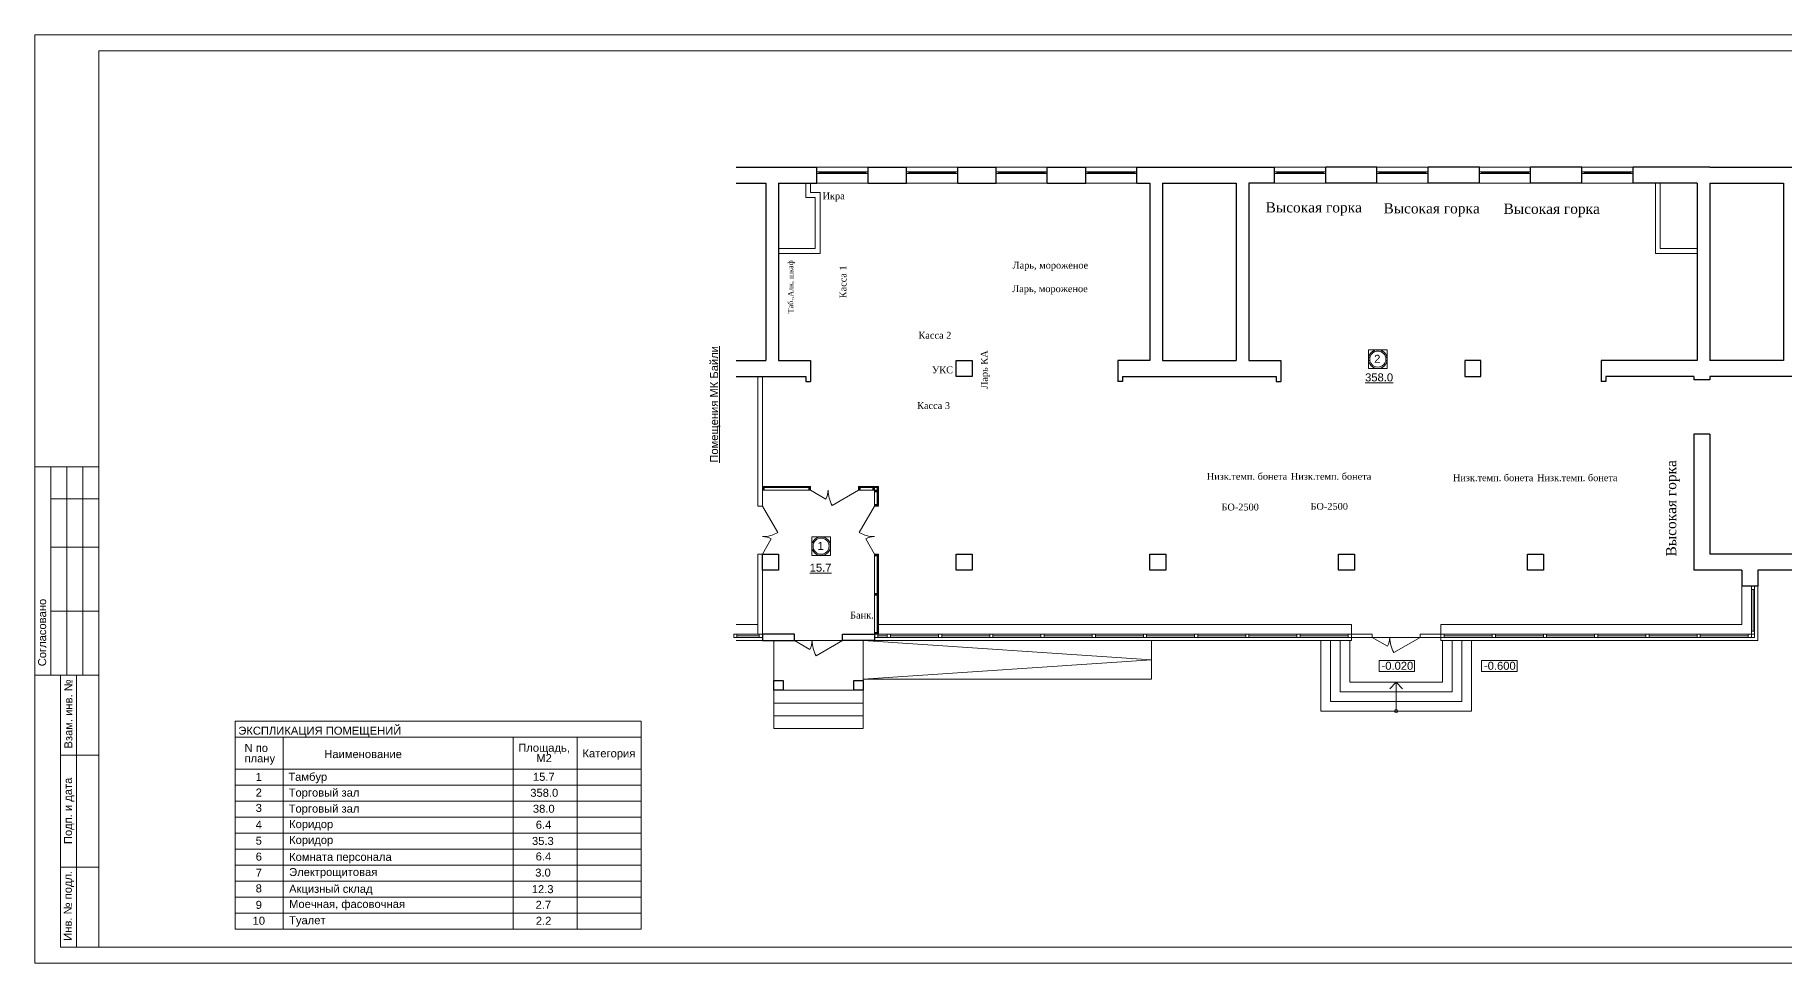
# Model space of a CAD drawing. Header units: metres. Extents: x 0 to 82, y 0 to 29.
# Drawn here: x 0 to 54.6, y 0 to 29 of the extents above; entities that cross this region are included whole.
import ezdxf
from ezdxf.enums import TextEntityAlignment as Align

# ---------------------------------------------------------------- set-up
doc = ezdxf.new("R2010")
doc.units = ezdxf.units.M
doc.header["$MEASUREMENT"] = 0
for name, color, linetype, lineweight in [('_ЭСМ', 50, 'Continuous', 30), ('Level 50', 7, 'Continuous', 0), ('Level 63', 7, 'Continuous', 0)]:
    doc.layers.add(name, color=color, linetype=linetype, lineweight=lineweight)
doc.layers.add('YOLO_FRAME', color=1, linetype='Continuous')
doc.layers.add('YOLO_TABLE', color=1, linetype='Continuous')
doc.styles.get("Standard").update_dxf_attribs({"font": 'times.ttf'})
doc.styles.add('Style-Arial', font='arial.ttf')

# ---------------------------------------------------------------- blocks, each defined once
blk = doc.blocks.new('*U719')
at = {"color": 7, "linetype": 'Continuous', "lineweight": 13}
blk.add_line((0, 0.06), (0, -0.06), dxfattribs=at)
at = {"color": 7, "linetype": 'Continuous', "lineweight": 13, "extrusion": (0, 0, -1), "flags": 128}
for points in [[(0.025, 0.06), (-0.025, 0.06), (-0.025, -0.01), (0.025, -0.01), (0.025, 0.06)], [(0.025, -0.05), (-0.025, -0.05), (-0.025, -0.06), (0.025, -0.06), (0.025, -0.05)]]:
    blk.add_lwpolyline(points, close=True, dxfattribs=at)
for points in [[(0.015, -0.025), (0.025, -0.025), (0.025, -0.01), (-0.025, -0.01), (-0.025, -0.025), (-0.015, -0.025)], [(-0.015, -0.025), (-0.015, -0.05), (0.015, -0.05), (0.015, -0.025)]]:
    blk.add_lwpolyline(points, dxfattribs=at)
blk = doc.blocks.new('*U737')
at = {"color": 7, "linetype": 'Continuous', "lineweight": 13}
for radius in [0.291, 0.252]:
    blk.add_circle((0, 0), radius, dxfattribs=at)
at = {"color": 7, "linetype": 'Continuous', "lineweight": 13, "style": 'Style-Arial'}
blk.add_text('2', height=0.25, dxfattribs=at).set_placement((-0.113, 0.133), align=Align.TOP_LEFT)

msp = doc.modelspace()

# ---------------------------------------------------------------- linework, layer by layer
at = {"lineweight": 30}
for p, q in [((21.911, 24.874), (24.431, 24.874)), ((24.431, 24.374), (24.431, 24.874)), ((26.031, 24.374), (26.031, 24.874)), ((27.231, 24.374), (27.231, 24.874)), ((28.831, 24.374), (28.831, 24.874)), ((30.031, 24.374), (30.031, 24.874)), ((31.631, 24.374), (31.631, 24.874)), ((32.831, 24.374), (32.831, 24.874)), ((34.431, 24.374), (34.431, 24.874)), ((34.431, 24.874), (38.731, 24.874)), ((38.731, 24.374), (38.731, 24.874)), ((40.331, 24.374), (40.331, 24.874)), ((41.931, 24.374), (41.931, 24.874)), ((43.531, 24.374), (43.531, 24.874)), ((45.131, 24.374), (45.131, 24.874)), ((46.731, 24.374), (46.731, 24.874)), ((48.331, 24.374), (48.331, 24.874)), ((52.331, 24.874), (49.931, 24.874)), ((49.931, 24.374), (49.931, 24.874)), ((21.911, 24.374), (22.831, 24.374)), ((22.831, 24.374), (22.831, 18.824)), ((23.231, 24.374), (23.231, 18.824)), ((23.231, 24.374), (24.431, 24.374)), ((34.431, 24.374), (34.831, 24.374)), ((35.231, 24.374), (35.231, 18.824)), ((35.231, 24.374), (37.531, 24.374)), ((37.531, 24.374), (37.531, 18.824)), ((37.931, 24.374), (37.931, 18.824)), ((38.731, 24.374), (37.931, 24.374)), ((51.931, 24.374), (49.931, 24.374)), ((51.931, 24.374), (51.931, 18.824)), ((52.331, 24.374), (52.331, 18.824)), ((54.631, 24.374), (54.631, 18.824)), ((54.631, 18.824), (52.331, 18.824)), ((51.831, 18.324), (51.831, 18.224)), ((52.331, 18.324), (52.331, 18.224)), ((59.881, 18.324), (52.331, 18.324)), ((51.831, 16.524), (51.831, 12.274)), ((52.331, 16.524), (52.331, 12.774)), ((55.331, 12.774), (52.331, 12.774)), ((53.331, 12.274), (51.831, 12.274)), ((55.331, 12.274), (53.831, 12.274)), ((53.831, 12.274), (53.831, 11.774))]:
    msp.add_line(p, q, dxfattribs=at)
at = {"color": 7, "linetype": 'Continuous', "lineweight": 0}
for p, q in [((24.501, 24.699), (25.961, 24.699)), ((27.301, 24.699), (28.761, 24.699)), ((30.101, 24.699), (31.561, 24.699)), ((32.901, 24.699), (34.361, 24.699)), ((40.261, 24.699), (38.801, 24.699)), ((43.461, 24.699), (42.001, 24.699)), ((46.661, 24.699), (45.201, 24.699)), ((49.861, 24.699), (48.401, 24.699)), ((53.331, 11.774), (53.331, 10.574)), ((53.831, 11.774), (53.831, 10.074)), ((21.911, 10.574), (22.581, 10.574)), ((22.731, 10.574), (22.731, 10.074)), ((26.231, 10.574), (26.231, 10.074)), ((26.351, 10.574), (41.131, 10.574)), ((41.131, 10.574), (41.131, 10.074)), ((43.931, 10.574), (53.331, 10.574)), ((43.931, 10.574), (43.931, 10.074)), ((21.911, 10.074), (22.731, 10.074)), ((22.731, 10.074), (26.231, 10.074)), ((26.231, 10.074), (41.131, 10.074)), ((40.481, 10.074), (40.481, 8.174)), ((40.781, 10.074), (40.781, 8.474)), ((41.781, 10.174), (43.281, 10.174)), ((43.931, 10.074), (53.831, 10.074)), ((44.281, 10.074), (44.281, 8.474)), ((44.581, 10.074), (44.581, 8.174)), ((44.281, 8.474), (40.781, 8.474)), ((23.081, 8.124), (25.881, 8.124)), ((23.081, 7.724), (25.881, 7.724)), ((44.581, 8.174), (40.481, 8.174)), ((6.255, 5.556), (18.939, 5.556)), ((6.255, 5.056), (18.939, 5.056)), ((6.255, 4.556), (18.939, 4.556)), ((6.255, 4.056), (18.939, 4.056)), ((6.255, 3.556), (18.939, 3.556)), ((6.255, 3.056), (18.939, 3.056)), ((6.255, 2.556), (18.939, 2.556)), ((6.255, 2.056), (18.939, 2.056)), ((6.255, 1.556), (18.939, 1.556))]:
    msp.add_line(p, q, dxfattribs=at)
at = {"color": 7, "linetype": 'Continuous', "lineweight": 30}
for p, q in [((26.031, 24.874), (27.231, 24.874)), ((28.831, 24.874), (30.031, 24.874)), ((31.631, 24.874), (32.831, 24.874)), ((41.931, 24.874), (40.331, 24.874)), ((45.131, 24.874), (43.531, 24.874)), ((48.331, 24.874), (46.731, 24.874)), ((52.331, 24.874), (55.331, 24.874)), ((26.031, 24.374), (27.231, 24.374)), ((28.831, 24.374), (30.031, 24.374)), ((31.631, 24.374), (32.831, 24.374)), ((34.831, 24.374), (34.831, 18.824)), ((41.931, 24.374), (40.331, 24.374)), ((45.131, 24.374), (43.531, 24.374)), ((48.331, 24.374), (46.731, 24.374)), ((52.331, 24.374), (54.631, 24.374)), ((21.911, 18.824), (22.831, 18.824)), ((23.231, 18.824), (24.231, 18.824)), ((24.231, 18.824), (24.231, 18.174)), ((34.831, 18.824), (33.831, 18.824)), ((33.831, 18.824), (33.831, 18.174)), ((35.231, 18.824), (37.531, 18.824)), ((37.931, 18.824), (38.931, 18.824)), ((38.931, 18.824), (38.931, 18.174)), ((51.931, 18.824), (48.931, 18.824)), ((48.931, 18.824), (48.931, 18.174)), ((21.911, 18.324), (24.081, 18.324)), ((24.081, 18.324), (24.081, 18.174)), ((24.081, 18.174), (24.231, 18.174)), ((33.981, 18.174), (33.831, 18.174)), ((33.981, 18.324), (38.781, 18.324)), ((33.981, 18.324), (33.981, 18.174)), ((38.781, 18.324), (38.781, 18.174)), ((38.781, 18.174), (38.931, 18.174)), ((49.081, 18.174), (48.931, 18.174)), ((51.831, 18.324), (49.081, 18.324)), ((49.081, 18.324), (49.081, 18.174)), ((52.331, 18.224), (51.831, 18.224)), ((52.331, 16.524), (51.831, 16.524)), ((53.331, 12.274), (53.331, 11.774)), ((53.831, 11.774), (53.331, 11.774))]:
    msp.add_line(p, q, dxfattribs=at)
at = {"color": 7, "linetype": 'Continuous', "lineweight": 13}
for p, q in [((24.081, 23.924), (24.081, 24.374)), ((24.231, 24.074), (24.231, 24.374)), ((24.231, 24.074), (24.531, 24.074)), ((24.531, 22.174), (24.531, 24.074)), ((50.631, 24.374), (50.631, 22.174)), ((50.781, 24.374), (50.781, 22.324)), ((24.081, 23.924), (24.381, 23.924)), ((24.381, 22.324), (24.381, 23.924)), ((23.231, 22.324), (24.381, 22.324)), ((23.231, 22.174), (24.531, 22.174)), ((51.931, 22.174), (50.631, 22.174)), ((51.931, 22.324), (50.781, 22.324)), ((22.581, 14.274), (22.581, 18.324)), ((22.731, 14.274), (22.731, 18.324)), ((22.731, 14.274), (22.581, 14.274)), ((22.581, 10.274), (22.581, 12.774)), ((22.731, 12.774), (22.581, 12.774)), ((22.731, 10.274), (22.731, 12.774)), ((53.631, 11.774), (53.631, 10.274)), ((53.681, 11.674), (53.681, 10.374)), ((53.731, 11.774), (53.731, 10.174)), ((21.931, 10.274), (22.731, 10.274)), ((22.631, 10.224), (21.931, 10.224)), ((22.731, 10.174), (21.931, 10.174)), ((23.081, 10.074), (23.081, 7.324)), ((24.208, 9.799), (23.731, 10.074)), ((24.409, 9.599), (25.231, 10.074)), ((25.881, 10.074), (25.881, 7.324)), ((34.881, 10.074), (25.881, 10.074)), ((26.331, 10.274), (26.631, 10.274)), ((26.631, 10.224), (26.331, 10.224)), ((26.631, 10.174), (26.331, 10.174)), ((26.731, 10.274), (41.131, 10.274)), ((28.231, 10.224), (26.731, 10.224)), ((41.131, 10.174), (26.731, 10.174)), ((29.831, 10.224), (28.331, 10.224)), ((31.431, 10.224), (29.931, 10.224)), ((33.031, 10.224), (31.531, 10.224)), ((34.631, 10.224), (33.131, 10.224)), ((36.231, 10.224), (34.731, 10.224)), ((34.881, 10.074), (34.881, 8.874)), ((37.831, 10.224), (36.331, 10.224)), ((39.431, 10.224), (37.931, 10.224)), ((41.031, 10.224), (39.531, 10.224)), ((40.181, 10.074), (40.181, 7.874)), ((41.081, 10.074), (41.081, 8.774)), ((41.781, 10.274), (41.131, 10.274)), ((41.781, 10.174), (41.131, 10.174)), ((41.781, 10.274), (41.781, 10.174)), ((43.281, 10.274), (43.931, 10.274)), ((43.281, 10.274), (43.281, 10.174)), ((43.281, 10.174), (53.731, 10.174)), ((53.531, 10.274), (43.931, 10.274)), ((43.981, 10.074), (43.981, 8.774)), ((44.031, 10.224), (45.531, 10.224)), ((44.881, 10.074), (44.881, 7.874)), ((45.631, 10.224), (47.131, 10.224)), ((47.231, 10.224), (48.731, 10.224)), ((48.831, 10.224), (50.331, 10.224)), ((50.431, 10.224), (51.931, 10.224)), ((52.031, 10.224), (53.531, 10.224)), ((34.881, 8.874), (25.881, 8.874)), ((43.981, 8.774), (41.081, 8.774)), ((42.329, 8.572), (42.531, 8.774)), ((42.531, 8.774), (42.531, 7.874)), ((42.733, 8.572), (42.531, 8.774)), ((23.081, 8.524), (25.881, 8.524)), ((44.881, 7.874), (40.181, 7.874)), ((23.081, 7.324), (25.881, 7.324)), ((6.255, 7.056), (18.939, 7.056)), ((6.255, 7.056), (6.255, 1.056)), ((7.755, 7.056), (7.755, 1.056)), ((14.939, 7.056), (14.939, 1.056)), ((16.939, 7.056), (16.939, 1.056)), ((18.939, 7.056), (18.939, 1.056)), ((18.939, 7.056), (18.939, 1.056)), ((6.255, 6.056), (18.939, 6.056)), ((6.255, 1.056), (18.939, 1.056))]:
    msp.add_line(p, q, dxfattribs=at)
at = {"color": 7, "lineweight": 13}
for p, q in [((24.708, 14.499), (24.231, 14.774)), ((24.909, 14.299), (25.731, 14.774)), ((23.206, 13.452), (22.731, 14.274)), ((25.756, 13.452), (26.231, 14.274)), ((23.006, 13.251), (22.731, 12.774)), ((25.956, 13.251), (26.231, 12.774)), ((42.258, 9.899), (41.781, 10.174)), ((42.459, 9.699), (43.281, 10.174))]:
    msp.add_line(p, q, dxfattribs=at)
at = {"color": 7, "linetype": 'Continuous', "lineweight": 0, "flags": 128}
for points in [[(24.431, 24.374), (26.031, 24.374), (26.031, 24.874), (24.431, 24.874), (24.431, 24.374)], [(24.431, 24.674), (26.031, 24.674), (26.031, 24.724), (24.431, 24.724), (24.431, 24.674)], [(27.231, 24.374), (28.831, 24.374), (28.831, 24.874), (27.231, 24.874), (27.231, 24.374)], [(27.231, 24.674), (28.831, 24.674), (28.831, 24.724), (27.231, 24.724), (27.231, 24.674)], [(30.031, 24.374), (31.631, 24.374), (31.631, 24.874), (30.031, 24.874), (30.031, 24.374)], [(30.031, 24.674), (31.631, 24.674), (31.631, 24.724), (30.031, 24.724), (30.031, 24.674)], [(32.831, 24.374), (34.431, 24.374), (34.431, 24.874), (32.831, 24.874), (32.831, 24.374)], [(32.831, 24.674), (34.431, 24.674), (34.431, 24.724), (32.831, 24.724), (32.831, 24.674)], [(40.331, 24.374), (38.731, 24.374), (38.731, 24.874), (40.331, 24.874), (40.331, 24.374)], [(40.331, 24.674), (38.731, 24.674), (38.731, 24.724), (40.331, 24.724), (40.331, 24.674)], [(43.531, 24.374), (41.931, 24.374), (41.931, 24.874), (43.531, 24.874), (43.531, 24.374)], [(43.531, 24.674), (41.931, 24.674), (41.931, 24.724), (43.531, 24.724), (43.531, 24.674)], [(46.731, 24.374), (45.131, 24.374), (45.131, 24.874), (46.731, 24.874), (46.731, 24.374)], [(46.731, 24.674), (45.131, 24.674), (45.131, 24.724), (46.731, 24.724), (46.731, 24.674)], [(49.931, 24.374), (48.331, 24.374), (48.331, 24.874), (49.931, 24.874), (49.931, 24.374)], [(49.931, 24.674), (48.331, 24.674), (48.331, 24.724), (49.931, 24.724), (49.931, 24.674)], [(22.731, 14.894), (22.731, 14.774), (24.231, 14.774), (24.231, 14.894), (22.731, 14.894)], [(26.351, 12.774), (26.231, 12.774), (26.231, 10.274), (26.351, 10.274), (26.351, 12.774)], [(41.781, 10.274), (41.781, 10.274), (41.781, 10.174), (41.781, 10.174), (41.781, 10.274)], [(43.281, 10.274), (43.281, 10.274), (43.281, 10.174), (43.281, 10.174), (43.281, 10.274)]]:
    msp.add_lwpolyline(points, close=True, dxfattribs=at)
at = {"color": 7, "linetype": 'Continuous', "lineweight": 13, "flags": 128}
for points in [[(24.431, 24.674), (24.501, 24.674), (24.501, 24.724), (24.431, 24.724), (24.431, 24.674)], [(25.961, 24.674), (26.031, 24.674), (26.031, 24.724), (25.961, 24.724), (25.961, 24.674)], [(27.231, 24.674), (27.301, 24.674), (27.301, 24.724), (27.231, 24.724), (27.231, 24.674)], [(28.761, 24.674), (28.831, 24.674), (28.831, 24.724), (28.761, 24.724), (28.761, 24.674)], [(30.031, 24.674), (30.101, 24.674), (30.101, 24.724), (30.031, 24.724), (30.031, 24.674)], [(31.561, 24.674), (31.631, 24.674), (31.631, 24.724), (31.561, 24.724), (31.561, 24.674)], [(32.831, 24.674), (32.901, 24.674), (32.901, 24.724), (32.831, 24.724), (32.831, 24.674)], [(34.361, 24.674), (34.431, 24.674), (34.431, 24.724), (34.361, 24.724), (34.361, 24.674)], [(38.801, 24.674), (38.731, 24.674), (38.731, 24.724), (38.801, 24.724), (38.801, 24.674)], [(40.331, 24.674), (40.261, 24.674), (40.261, 24.724), (40.331, 24.724), (40.331, 24.674)], [(42.001, 24.674), (41.931, 24.674), (41.931, 24.724), (42.001, 24.724), (42.001, 24.674)], [(43.531, 24.674), (43.461, 24.674), (43.461, 24.724), (43.531, 24.724), (43.531, 24.674)], [(45.201, 24.674), (45.131, 24.674), (45.131, 24.724), (45.201, 24.724), (45.201, 24.674)], [(46.731, 24.674), (46.661, 24.674), (46.661, 24.724), (46.731, 24.724), (46.731, 24.674)], [(48.401, 24.674), (48.331, 24.674), (48.331, 24.724), (48.401, 24.724), (48.401, 24.674)], [(49.931, 24.674), (49.861, 24.674), (49.861, 24.724), (49.931, 24.724), (49.931, 24.674)], [(24.191, 14.884), (24.191, 14.859), (22.771, 14.859), (22.771, 14.884), (24.191, 14.884)], [(26.191, 14.884), (26.191, 14.859), (25.771, 14.859), (25.771, 14.884), (26.191, 14.884)], [(26.341, 14.314), (26.316, 14.314), (26.316, 14.734), (26.341, 14.734), (26.341, 14.314)], [(26.341, 12.734), (26.316, 12.734), (26.316, 10.314), (26.341, 10.314), (26.341, 12.734)], [(53.631, 11.774), (53.731, 11.774), (53.731, 11.674), (53.631, 11.674), (53.631, 11.774)], [(21.931, 10.274), (21.831, 10.274), (21.831, 10.174), (21.931, 10.174), (21.931, 10.274)], [(22.731, 10.274), (22.631, 10.274), (22.631, 10.174), (22.731, 10.174), (22.731, 10.274)], [(26.331, 10.274), (26.231, 10.274), (26.231, 10.174), (26.331, 10.174), (26.331, 10.274)], [(26.731, 10.274), (26.631, 10.274), (26.631, 10.174), (26.731, 10.174), (26.731, 10.274)], [(28.331, 10.274), (28.231, 10.274), (28.231, 10.174), (28.331, 10.174), (28.331, 10.274)], [(29.931, 10.274), (29.831, 10.274), (29.831, 10.174), (29.931, 10.174), (29.931, 10.274)], [(31.531, 10.274), (31.431, 10.274), (31.431, 10.174), (31.531, 10.174), (31.531, 10.274)], [(33.131, 10.274), (33.031, 10.274), (33.031, 10.174), (33.131, 10.174), (33.131, 10.274)], [(33.131, 10.274), (33.031, 10.274), (33.031, 10.174), (33.131, 10.174), (33.131, 10.274)], [(34.731, 10.274), (34.631, 10.274), (34.631, 10.174), (34.731, 10.174), (34.731, 10.274)], [(36.331, 10.274), (36.231, 10.274), (36.231, 10.174), (36.331, 10.174), (36.331, 10.274)], [(37.931, 10.274), (37.831, 10.274), (37.831, 10.174), (37.931, 10.174), (37.931, 10.274)], [(39.531, 10.274), (39.431, 10.274), (39.431, 10.174), (39.531, 10.174), (39.531, 10.274)], [(41.131, 10.274), (41.031, 10.274), (41.031, 10.174), (41.131, 10.174), (41.131, 10.274)], [(43.931, 10.274), (44.031, 10.274), (44.031, 10.174), (43.931, 10.174), (43.931, 10.274)], [(45.531, 10.274), (45.631, 10.274), (45.631, 10.174), (45.531, 10.174), (45.531, 10.274)], [(47.131, 10.274), (47.231, 10.274), (47.231, 10.174), (47.131, 10.174), (47.131, 10.274)], [(48.731, 10.274), (48.831, 10.274), (48.831, 10.174), (48.731, 10.174), (48.731, 10.274)], [(50.331, 10.274), (50.431, 10.274), (50.431, 10.174), (50.331, 10.174), (50.331, 10.274)], [(51.931, 10.274), (52.031, 10.274), (52.031, 10.174), (51.931, 10.174), (51.931, 10.274)], [(53.531, 10.274), (53.631, 10.274), (53.631, 10.174), (53.531, 10.174), (53.531, 10.274)], [(53.631, 10.374), (53.731, 10.374), (53.731, 10.274), (53.631, 10.274), (53.631, 10.374)], [(53.631, 10.274), (53.731, 10.274), (53.731, 10.174), (53.631, 10.174), (53.631, 10.274)], [(41.995, 9.45), (43.106, 9.45), (43.106, 9.114), (41.995, 9.114), (41.995, 9.45)], [(45.195, 9.45), (46.306, 9.45), (46.306, 9.114), (45.195, 9.114), (45.195, 9.45)]]:
    msp.add_lwpolyline(points, close=True, dxfattribs=at)
at = {"color": 7, "linetype": 'Continuous', "lineweight": 30, "flags": 128}
for points in [[(28.781, 18.824), (29.281, 18.824), (29.281, 18.324), (28.781, 18.324), (28.781, 18.824)], [(45.181, 18.824), (44.681, 18.824), (44.681, 18.324), (45.181, 18.324), (45.181, 18.824)], [(22.731, 12.774), (23.231, 12.774), (23.231, 12.274), (22.731, 12.274), (22.731, 12.774)], [(28.781, 12.774), (29.281, 12.774), (29.281, 12.274), (28.781, 12.274), (28.781, 12.774)], [(34.831, 12.774), (35.331, 12.774), (35.331, 12.274), (34.831, 12.274), (34.831, 12.774)], [(40.731, 12.774), (41.231, 12.774), (41.231, 12.274), (40.731, 12.274), (40.731, 12.774)], [(46.631, 12.774), (47.131, 12.774), (47.131, 12.274), (46.631, 12.274), (46.631, 12.774)], [(22.731, 10.274), (22.731, 10.074), (23.731, 10.074), (23.731, 10.274), (22.731, 10.274)], [(26.231, 10.274), (26.231, 10.074), (25.231, 10.074), (25.231, 10.274), (26.231, 10.274)], [(23.081, 8.824), (23.381, 8.824), (23.381, 8.524), (23.081, 8.524), (23.081, 8.824)], [(25.581, 8.824), (25.881, 8.824), (25.881, 8.524), (25.581, 8.524), (25.581, 8.824)]]:
    msp.add_lwpolyline(points, close=True, dxfattribs=at)
at = {"color": 7, "linetype": 'Continuous', "lineweight": 0, "flags": 128}
for points in [[(26.351, 14.894), (25.731, 14.894), (25.731, 14.774), (26.231, 14.774)], [(26.231, 14.774), (26.231, 14.274), (26.351, 14.274), (26.351, 14.894)]]:
    msp.add_lwpolyline(points, dxfattribs=at)
at = {"color": 7, "linetype": 'Continuous', "lineweight": 13, "flags": 128}
for points in [[(26.341, 14.884), (26.221, 14.884), (26.221, 14.859), (26.316, 14.859)], [(26.316, 14.859), (26.316, 14.764), (26.341, 14.764), (26.341, 14.884)], [(25.881, 10.074), (34.881, 9.474), (25.881, 8.874)]]:
    msp.add_lwpolyline(points, dxfattribs=at)
at = {"color": 7, "linetype": 'Continuous', "lineweight": 13}
for centre, radius in [((24.562, 13.026), 0.291), ((24.562, 13.026), 0.252), ((42.531, 7.874), 0.049)]:
    msp.add_circle(centre, radius, dxfattribs=at)
at = {"color": 7, "linetype": 'Continuous', "lineweight": 13, "extrusion": (0, 0, -1)}
for centre, radius, start, end in [((-24.231, 14.774), 0.55, 180, 210), ((-25.731, 14.774), 0.95, 330, 0), ((-22.731, 14.274), 0.95, 240, 270), ((-22.731, 12.774), 0.55, 90, 120), ((-23.731, 10.074), 0.55, 180, 210), ((-25.231, 10.074), 0.95, 330, 0), ((-41.781, 10.174), 0.55, 180, 210), ((-43.281, 10.174), 0.95, 330, 0)]:
    msp.add_arc(centre, radius, start, end, dxfattribs=at)
at = {"color": 7, "linetype": 'Continuous', "lineweight": 13}
for centre, radius, start, end in [((26.231, 14.274), 0.95, 240, 270), ((26.231, 12.774), 0.55, 90, 120)]:
    msp.add_arc(centre, radius, start, end, dxfattribs=at)
at = {"layer": 'Level 50', "color": 7, "linetype": 'Continuous', "lineweight": 0}
for p, q in [((0, 29), (41, 29)), ((0, 0), (0, 29)), ((41, 29), (82, 29)), ((41, 0), (0, 0)), ((82, 0), (41, 0))]:
    msp.add_line(p, q, dxfattribs=at)
at = {"layer": 'Level 50', "color": 7, "linetype": 'Continuous', "lineweight": 13}
for p, q in [((2, 28.5), (41, 28.5)), ((2, 28.5), (2, 0.5)), ((41, 28.5), (81.5, 28.5)), ((1.561, 0.5), (41, 0.5)), ((41, 0.5), (81.5, 0.5))]:
    msp.add_line(p, q, dxfattribs=at)
at = {"layer": 'Level 63', "color": 7, "linetype": 'Continuous', "lineweight": 13}
for p, q in [((0, 15.5), (2, 15.5)), ((0, 15.5), (0, 9)), ((0.5, 15.5), (0.5, 9)), ((1, 15.5), (1, 9)), ((1.5, 15.5), (1.5, 9)), ((0.5, 14.5), (2, 14.5)), ((0.5, 13), (2, 13)), ((0.5, 11), (2, 11)), ((0, 9), (2, 9)), ((0.8, 9), (2, 9)), ((1.3, 0.5), (1.3, 9)), ((0.8, 6.5), (2, 6.5)), ((0.8, 3), (2, 3))]:
    msp.add_line(p, q, dxfattribs=at)
at = {"layer": 'Level 63', "color": 7, "linetype": 'Continuous', "lineweight": 13, "flags": 128}
msp.add_lwpolyline([(2, 0.5), (0.8, 0.5), (0.8, 9)], dxfattribs=at)
at = {"layer": 'YOLO_FRAME', "lineweight": 15}
msp.add_lwpolyline([(0, 29), (82, 29), (82, 0), (0, 0)], close=True, dxfattribs=at)
at = {"layer": 'YOLO_TABLE', "lineweight": 15}
for points in [[(41.665, 19.161), (42.247, 19.163), (42.248, 18.582), (41.667, 18.58)], [(24.27, 13.315), (24.852, 13.317), (24.854, 12.736), (24.272, 12.734)], [(41.995, 9.45), (43.106, 9.45), (43.106, 9.114), (41.995, 9.114)], [(45.195, 9.45), (46.306, 9.45), (46.306, 9.114), (45.195, 9.114)], [(6.255, 7.559), (18.939, 7.559), (18.939, 1.056), (6.255, 1.056)]]:
    msp.add_lwpolyline(points, close=True, dxfattribs=at)

# ---------------------------------------------------------------- block references
at = {"color": 7, "linetype": 'Continuous', "lineweight": 13}
msp.add_blockref('*U737', (41.957, 18.872), dxfattribs=at)
for p, rotation in [((22.756, 14.834), 180), ((24.206, 14.834), 180), ((25.756, 14.834), 180), ((26.206, 14.834), 180), ((26.291, 14.749), 90), ((26.291, 14.299), 90), ((26.291, 12.749), 90), ((26.291, 11.524), 90), ((26.291, 10.299), 90)]:
    msp.add_blockref('*U719', p, dxfattribs=dict(at, rotation=rotation))

# ---------------------------------------------------------------- texts
at = {"color": 7, "linetype": 'Continuous', "lineweight": 13, "style": 'Style-Arial'}
for s, p in [('1', (24.45, 13.158)), ('-0.020', (42.074, 9.414)), ('-0.600', (45.274, 9.414)), ('15.7', (15.559, 5.944)), ('358.0', (15.476, 5.445)), ('38.0', (15.557, 4.946)), ('6.4', (15.648, 4.447)), ('35.3', (15.529, 3.94)), ('6.4', (15.644, 3.455)), ('3.0', (15.63, 2.951)), ('12.3', (15.522, 2.433)), ('2.7', (15.642, 1.945)), ('2.2', (15.649, 1.446))]:
    msp.add_text(s, height=0.25, dxfattribs=at).set_placement(p, align=Align.TOP_LEFT)
at = {"color": 7, "lineweight": 13, "style": 'Style-Arial'}
msp.add_text('ЭКСПЛИКАЦИЯ ПОМЕЩЕНИЙ ', height=0.25, dxfattribs=at).set_placement((8.948, 7.261), align=Align.MIDDLE_CENTER)
at = {"color": 7, "linetype": 'Continuous', "lineweight": 0, "style": 'Style-Arial'}
for s, p in [('1', (6.993, 5.943)), ('3', (6.993, 4.972)), ('2', (6.993, 5.453)), ('4', (6.993, 4.449)), ('5', (6.993, 3.949)), ('6', (6.993, 3.45)), ('7', (6.993, 2.944)), ('8', (6.993, 2.456)), ('9', (6.993, 1.944)), ('10', (6.993, 1.447))]:
    msp.add_text(s, height=0.25, dxfattribs=at).set_placement(p, align=Align.TOP_CENTER)
for s, p in [('Тамбур', (7.915, 5.944)), ('Торговый зал', (7.926, 5.451)), ('Торговый зал', (7.926, 4.951)), ('Коридор', (7.94, 4.466)), ('Коридор', (7.94, 3.971)), ('Комната персонала', (7.94, 3.442)), ('Электрощитовая', (7.94, 2.968)), ('Акцизный склад', (7.94, 2.444)), ('Моечная, фасовочная', (7.94, 1.97)), ('Туалет', (7.94, 1.463))]:
    msp.add_text(s, height=0.25, dxfattribs=at).set_placement(p, align=Align.TOP_LEFT)
at = {"color": 7, "linetype": 'Continuous', "lineweight": 13, "insert": (21.093, 15.634), "char_height": 0.25, "attachment_point": 1, "rotation": 90, "line_spacing_factor": 0.6, "style": 'Style-Arial'}
msp.add_mtext('{\\LПомещения МК Байли}', dxfattribs=at)
at = {"color": 7, "linetype": 'Continuous', "lineweight": 13, "char_height": 0.25, "style": 'Style-Arial'}
for s, insert, attachment_point, line_spacing_factor in [('\\L358.0', (41.56, 18.425), 1, 0.6), ('\\L15.7', (24.206, 12.48), 1, 0.6), ('N по \\Pплану', (6.549, 6.521), 4, 0.776524), ('Наименование', (9.039, 6.527), 4, 0.6)]:
    msp.add_mtext(s, dxfattribs=dict(at, insert=insert, attachment_point=attachment_point, line_spacing_factor=line_spacing_factor))
at = {"color": 7, "linetype": 'Continuous', "lineweight": 0, "char_height": 0.25, "attachment_point": 2, "style": 'Style-Arial'}
for s, insert, line_spacing_factor in [('Площадь,\\PМ2', (15.908, 6.852), 0.776524), ('Категория', (17.932, 6.677), 0.6)]:
    msp.add_mtext(s, dxfattribs=dict(at, insert=insert, line_spacing_factor=line_spacing_factor))
at = {"layer": '_ЭСМ', "color": 5, "lineweight": 5}
for s, height, p in [('Икра', 0.2132, (24.608, 23.865)), ('Высокая горка', 0.31813, (38.452, 23.454)), ('Высокая горка', 0.31813, (42.134, 23.424)), ('Высокая горка', 0.31813, (45.887, 23.41)), ('Ларь, мороженое', 0.21316, (30.547, 21.699)), ('Ларь, мороженое', 0.21316, (30.535, 20.964)), ('Касса 2', 0.2132, (27.604, 19.511)), ('УКС', 0.2132, (28.027, 18.429)), ('Касса 3', 0.2132, (27.561, 17.313)), ('Низк.темп. бонета', 0.21316, (36.612, 15.101)), ('Низк.темп. бонета', 0.21316, (39.24, 15.101)), ('Низк.темп. бонета', 0.21316, (44.304, 15.057)), ('Низк.темп. бонета', 0.21316, (46.932, 15.057)), ('БО-2500', 0.2132, (37.071, 14.141)), ('БО-2500', 0.2132, (39.855, 14.163)), ('Банк.', 0.2132, (25.471, 10.765))]:
    msp.add_text(s, height=height, dxfattribs=at).set_placement(p)
for s, height, p in [('Таб.,Алк, шкаф', 0.16437, (23.691, 20.301)), ('Касса 1', 0.2132, (25.355, 20.771)), ('Ларь КА', 0.2132, (29.768, 17.948)), ('Высокая горка', 0.31813, (51.281, 12.705))]:
    msp.add_text(s, height=height, rotation=90, dxfattribs=at).set_placement(p)
at = {"layer": 'Level 63', "color": 7, "linetype": 'Continuous', "lineweight": 0, "style": 'Style-Arial'}
for s, p in [('Согласовано', (0.224, 10.327)), ('Взам. инв. №', (1.043, 7.784)), ('Подп. и дата', (1.03, 4.755)), ('Инв. № подл.', (1.025, 1.787))]:
    msp.add_text(s, height=0.25002, rotation=90, dxfattribs=at).set_placement(p, align=Align.MIDDLE_CENTER)

doc.saveas('drawing.dxf')
